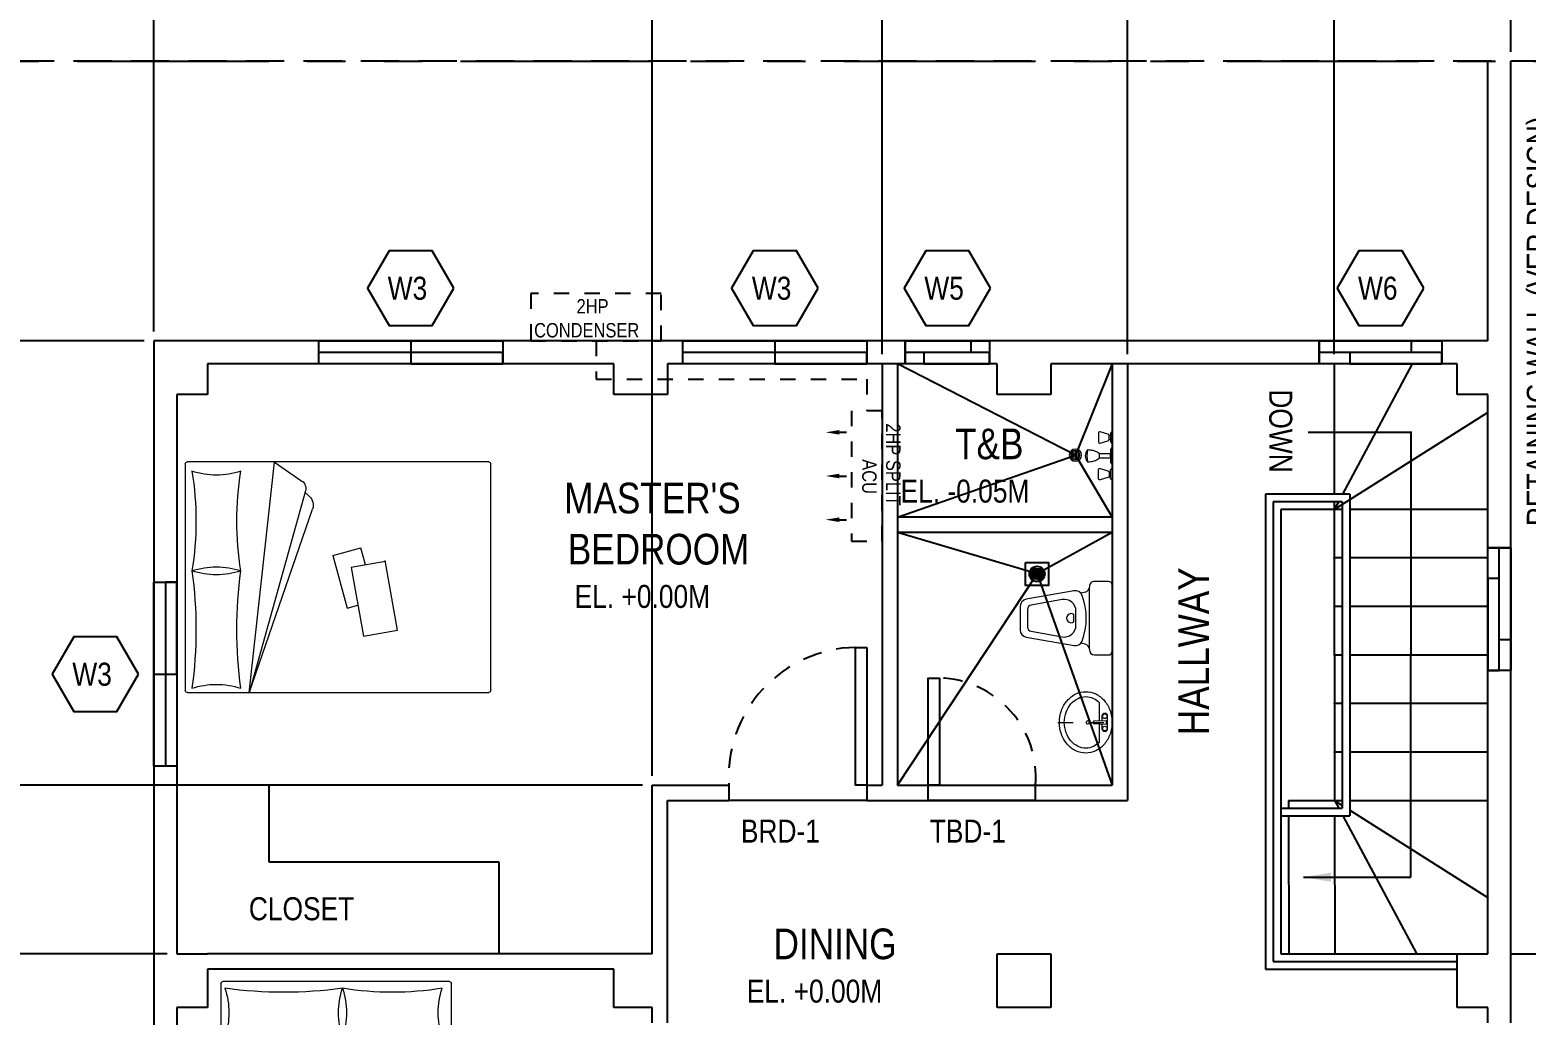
# Model space of a CAD drawing. Header units: inches. Extents: x 7263 to 7501, y 1317 to 1521.
# Drawn here: x 7373.05 to 7382.81, y 1508.29 to 1514.72 of the extents above; entities that cross this region are included whole.
import ezdxf

# ---------------------------------------------------------------- set-up
doc = ezdxf.new("R2010")
doc.units = ezdxf.units.IN
doc.header["$MEASUREMENT"] = 0
for name, pattern in [('CENTER', [2, 1.25, -0.25, 0.25, -0.25]), ('HIDDEN', [0.375, 0.25, -0.125]), ('HIDDEN2', [0.1875, 0.125, -0.0625]), ('PHANTOM', [2.5, 1.25, -0.25, 0.25, -0.25, 0.25, -0.25])]:
    doc.linetypes.add(name, pattern=pattern)
doc.layers.add('.25', color=250, linetype='Continuous', lineweight=25)
doc.layers.add('Muebles', color=2, linetype='Continuous', lineweight=0)
for name, color, linetype in [('Layer1', 1, 'Continuous'), ('Layer2', 2, 'Continuous'), ('Layer3', 3, 'Continuous'), ('Layer8', 8, 'Continuous')]:
    doc.layers.add(name, color=color, linetype=linetype)
doc.styles.get("Standard").update_dxf_attribs({"font": ''})
doc.styles.get('Standard').set_extended_font_data('Tw Cen MT Condensed')
doc.dimstyles.new('ISOMETRIC -30', dxfattribs={"dimtxt": 0.2, "dimasz": 0.18, "dimexe": 0.18, "dimexo": 0.0625, "dimgap": 0.09, "dimtad": 0, "dimzin": 0, "dimdsep": 46, "dimtxsty": 'Standard', "dimblk": 'ARCHTICK', "dimcen": 0.09, "dimclrd": 8, "dimclre": 8, "dimclrt": 2, "dimadec": 0, "dimazin": 0, "dimtfac": 1, "dimtofl": 0, "dimtmove": 0, "dimatfit": 3, "dimfxl": 1, "dimtolj": 1, "dimtzin": 0, "dimarcsym": 0})
doc.dimstyles.get("Standard").update_dxf_attribs({"dimtxt": 0.2, "dimasz": 0.18, "dimexe": 0.18, "dimexo": 0.0625, "dimgap": 0.09, "dimtad": 0, "dimzin": 0, "dimdsep": 46, "dimtxsty": 'Standard', "dimblk": 'ARCHTICK', "dimcen": 0.09, "dimclrd": 8, "dimclre": 8, "dimclrt": 2, "dimadec": 0, "dimazin": 0, "dimtfac": 1, "dimtofl": 0, "dimtmove": 0, "dimatfit": 3, "dimfxl": 1, "dimtolj": 1, "dimtzin": 0, "dimarcsym": 0})

# ---------------------------------------------------------------- blocks, each defined once
blk = doc.blocks.new('_ArchTick')
at = {"color": 0, "linetype": 'ByBlock', "const_width": 0.15}
blk.add_lwpolyline([(-0.5, -0.5), (0.5, 0.5)], dxfattribs=at)
blk = doc.blocks.new('GHGFHGHGF')
at = {"layer": 'Muebles', "linetype": 'Continuous'}
for p, q in [((7128.4078, 1440.049), (7128.4078, 1442.0176)), ((7128.4196, 1442.0294), (7129.8997, 1442.0294)), ((7129.9115, 1442.0176), (7129.9115, 1440.049)), ((7128.7741, 1441.1991), (7128.8134, 1441.4217)), ((7128.8134, 1441.4217), (7129.2676, 1441.3416)), ((7129.2625, 1441.3438), (7129.223, 1441.1199)), ((7129.223, 1441.1199), (7128.7741, 1441.1991)), ((7129.2394, 1441.213), (7129.3506, 1441.1832)), ((7129.3015, 1441.0002), (7129.3506, 1441.1832)), ((7128.957, 1441.0925), (7128.976, 1441.1635)), ((7129.3005, 1441.0004), (7128.957, 1441.0925)), ((7128.4046, 1440.454), (7129.6041, 1440.8681)), ((7129.7225, 1440.8218), (7128.4046, 1440.454)), ((7129.689, 1440.8453), (7129.7121, 1440.8189)), ((7129.91, 1440.6198), (7129.787, 1440.7983)), ((7128.4046, 1440.454), (7129.91, 1440.6198)), ((7129.8997, 1440.0372), (7128.4196, 1440.0372))]:
    blk.add_line(p, q, dxfattribs=at)
for centre, radius, start, end in [((7128.4196, 1442.0176), 0.0118, 90, 180), ((7129.8997, 1442.0176), 0.0118, 360, 90), ((7129.6296, 1440.7933), 0.0789, 41.18587, 108.80943), ((7129.7383, 1440.7647), 0.0592, 34.56254, 105.41375), ((7128.8174, 1443.1974), 2.8233, 262.19868, 277.80132), ((7127.9587, 1440.2406), 0.5015, 341.4474, 18.5526), ((7129.6762, 1440.2406), 0.5015, 161.4474, 198.5526), ((7129.5259, 1442.4111), 2.0371, 260.81301, 279.18698), ((7128.7252, 1440.2406), 0.5015, 341.44741, 18.55259), ((7130.3266, 1440.2406), 0.5015, 161.4474, 198.5526), ((7128.8174, 1437.2838), 2.8233, 82.19868, 97.80132), ((7129.5259, 1438.07), 2.0371, 80.81302, 99.18699), ((7128.4196, 1440.049), 0.0118, 180, 270), ((7129.8997, 1440.049), 0.0118, 270, 0)]:
    blk.add_arc(centre, radius, start, end, dxfattribs=at)
blk = doc.blocks.new('wc33')
at = {"layer": 'Muebles'}
for p, q in [((0.095, 0.75), (-0.095, 0.75)), ((-0.154, 0.701), (-0.224, 0.311)), ((0.224, 0.311), (0.154, 0.701)), ((-0.213, 0.219), (-0.205, 0.256)), ((0.213, 0.219), (0.205, 0.256)), ((-0.3, 0.144), (-0.3, 0.03)), ((-0.254, 0.186), (-0.258, 0.186)), ((-0.254, 0.186), (0.254, 0.186)), ((0.258, 0.186), (0.254, 0.186)), ((0.3, 0.03), (0.3, 0.144)), ((0.27, 0), (-0.27, 0))]:
    blk.add_line(p, q, dxfattribs=at)
for points in [[(-0.107, 0.66), (-0.152, 0.408, 0.467538), (-0.058, 0.295), (0.058, 0.295, 0.467538), (0.152, 0.408), (0.107, 0.66, 0.362827), (0.071, 0.69), (-0.071, 0.69, 0.362827)], [(0.03, 0.312, 2), (-0.03, 0.312)]]:
    blk.add_lwpolyline(points, format="xyb", close=True, dxfattribs=at)
for centre, radius, start, end in [((-0.095, 0.69), 0.06, 90, 169.7685), ((0.095, 0.69), 0.06, 10.2315, 90), ((-0.165, 0.301), 0.06, 169.7685, 249.3632), ((0, 0.74), 0.529, 249.3632, 290.6368), ((0.165, 0.301), 0.06, 290.6368, 10.2315), ((-0.258, 0.144), 0.042, 90, 180), ((-0.254, 0.228), 0.042, 270, 347.3856), ((0.254, 0.228), 0.042, 192.6144, 270), ((0.258, 0.144), 0.042, 0, 90), ((-0.27, 0.03), 0.03, 180, 270), ((0.27, 0.03), 0.03, 270, 0)]:
    blk.add_arc(centre, radius, start, end, dxfattribs=at)
blk = doc.blocks.new('Lavabo_p_06')
at = {"layer": 'Muebles', "linetype": 'CENTER'}
blk.add_line((0, 51.6), (0, 6), dxfattribs=at)
at = {"layer": 'Muebles'}
for points in [[(0, 7.3, -0.085761), (-9.7, 9, -0.092276), (-17.7, 13.6, -0.103282), (-23.2, 20.7, -0.112687), (-25, 28.8, -0.112687), (-23.2, 36.9, -0.103282), (-17.7, 44, -0.092276), (-9.7, 48.6, -0.085761), (0, 50.3, -0.085761), (9.7, 48.6, -0.092276), (17.7, 44, -0.103282), (23.2, 36.9, -0.112687), (25, 28.8, -0.112687), (23.2, 20.7, -0.103282), (17.7, 13.6, -0.092276), (9.7, 9, -0.085761)], [(-1.4, 11.8), (1.4, 11.8), (1, 22.3, 0.403607), (0.5, 22.8), (-0.5, 22.8, 0.403607), (-1, 22.3)]]:
    blk.add_lwpolyline(points, format="xyb", close=True, dxfattribs=at)
for points in [[(-1.2, 17.8), (-16.3, 17.8, -0.079381), (-19.6, 22.5, -0.112687), (-21, 28.8, -0.112687), (-19.6, 35.1, -0.103282), (-15.1, 41, -0.092276), (-8.4, 44.8, -0.085761), (0, 46.3, -0.085761), (8.4, 44.8, -0.092276), (15.1, 41, -0.103282), (19.6, 35.1, -0.112687), (21, 28.8, -0.112687), (19.6, 22.5, -0.079381), (16.3, 17.8), (1.2, 17.8)], [(-1.3, 15.6), (-5, 15.6, 1), (-5, 11), (5, 11, 1), (5, 15.6), (1.3, 15.6, 1)]]:
    blk.add_lwpolyline(points, format="xyb", dxfattribs=at)
for centre, radius in [((0, 27), 1.5), ((-5, 13.3), 1.85), ((5, 13.3), 1.85)]:
    blk.add_circle(centre, radius, dxfattribs=at)
blk = doc.blocks.new('TYTRYTYRTYRT')
at = {"layer": 'Muebles'}
for points in [[(6886.8614, 1444.2012), (6886.8614, 1444.2256, 0.344151), (6886.8538, 1444.2353), (6886.8038, 1444.2503, 0.487928), (6886.7914, 1444.2406), (6886.7914, 1444.1862, 0.487928), (6886.8038, 1444.1765), (6886.8538, 1444.1915, 0.344151)], [(6886.798, 1444.0809, -0.127179), (6886.798, 1444.1059), (6886.8714, 1444.1059), (6886.8714, 1444.0809)], [(6886.8614, 1443.9856), (6886.8614, 1443.9612, -0.344151), (6886.8538, 1443.9515), (6886.8038, 1443.9365, -0.487928), (6886.7914, 1443.9462), (6886.7914, 1444.0006, -0.487928), (6886.8038, 1444.0103), (6886.8538, 1443.9953, -0.344151)]]:
    blk.add_lwpolyline(points, format="xyb", close=True, dxfattribs=at)
for points in [[(6886.8614, 1444.2256), (6886.8714, 1444.2256)], [(6886.8614, 1444.2012), (6886.8714, 1444.2012)], [(6886.6214, 1444.0666), (6886.6214, 1444.1113)], [(6886.6314, 1444.0607), (6886.6314, 1444.1173)], [(6886.6414, 1444.059), (6886.6414, 1444.119)], [(6886.6514, 1444.0607), (6886.6514, 1444.1173)], [(6886.6614, 1444.0666), (6886.6614, 1444.1113)], [(6886.8614, 1443.9856), (6886.8714, 1443.9856)], [(6886.8614, 1443.9612), (6886.8714, 1443.9612)]]:
    blk.add_lwpolyline(points, dxfattribs=at)
for points in [[(6886.8814, 1444.2484), (6886.8794, 1444.2484, 0.414214), (6886.8714, 1444.2404), (6886.8714, 1444.1864, 0.414214), (6886.8794, 1444.1784), (6886.8814, 1444.1784)], [(6886.7214, 1444.0551, -0.391361), (6886.7214, 1444.1318, -0.02007), (6886.7422, 1444.1307, -0.051766), (6886.7721, 1444.1228, -0.09505), (6886.7961, 1444.108, -0.042913), (6886.798, 1444.1059, -0.204133)], [(6886.7214, 1444.0551, -0.130454), (6886.7214, 1444.1318, -0.769201)], [(6886.8814, 1444.0434), (6886.8794, 1444.0434, -0.414214), (6886.8714, 1444.0514), (6886.8714, 1444.1354, -0.414214), (6886.8794, 1444.1434), (6886.8814, 1444.1434)], [(6886.798, 1444.0809, -0.042913), (6886.7961, 1444.0789, -0.09505), (6886.7721, 1444.0641, -0.051766), (6886.7422, 1444.0562, -0.02007), (6886.7214, 1444.0551)], [(6886.8814, 1443.9384), (6886.8794, 1443.9384, -0.414214), (6886.8714, 1443.9464), (6886.8714, 1444.0004, -0.414214), (6886.8794, 1444.0084), (6886.8814, 1444.0084)]]:
    blk.add_lwpolyline(points, format="xyb", dxfattribs=at)
for radius in [0.04, 0.03]:
    blk.add_circle((6886.6414, 1444.089), radius, dxfattribs=at)
blk = doc.blocks.new('*D275')
at = {"layer": '.25', "color": 8, "lineweight": -2, "transparency": 16777216}
for p, q in [((7370.8632, 1514.5787), (7370.8632, 1516.2913)), ((7373.8632, 1512.7537), (7373.8632, 1516.2913)), ((7370.8632, 1516.1113), (7371.8637, 1516.1113)), ((7373.8632, 1516.1113), (7372.8627, 1516.1113))]:
    blk.add_line(p, q, dxfattribs=at)
at = {"layer": 'Defpoints', "color": 0, "transparency": 16777216}
for p in [(7373.8632, 1516.1113), (7370.8632, 1514.5162), (7373.8632, 1512.6912)]:
    blk.add_point(p, dxfattribs=at)
at = {"layer": '.25', "color": 8, "lineweight": -2, "transparency": 16777216, "xscale": 0.18, "yscale": 0.18, "zscale": 0.18, "rotation": 180}
blk.add_blockref('_ArchTick', (7370.8632, 1516.1113), dxfattribs=at)
at = {"layer": '.25', "color": 8, "lineweight": -2, "transparency": 16777216, "xscale": 0.18, "yscale": 0.18, "zscale": 0.18}
blk.add_blockref('_ArchTick', (7373.8632, 1516.1113), dxfattribs=at)
at = {"layer": '.25', "color": 2, "transparency": 16777216, "insert": (7372.3632, 1516.1113), "char_height": 0.2, "attachment_point": 5}
blk.add_mtext('\\A1;3.00M', dxfattribs=at)
blk = doc.blocks.new('*D272')
at = {"layer": '.25', "color": 8, "lineweight": -2, "transparency": 16777216}
for p, q in [((7373.8632, 1512.7537), (7373.8632, 1515.593)), ((7377.1132, 1509.8537), (7377.1132, 1515.593)), ((7373.8632, 1515.413), (7374.9887, 1515.413)), ((7377.1132, 1515.413), (7375.9877, 1515.413))]:
    blk.add_line(p, q, dxfattribs=at)
at = {"layer": 'Defpoints', "color": 0, "transparency": 16777216}
for p in [(7377.1132, 1515.413), (7373.8632, 1512.6912), (7377.1132, 1509.7912)]:
    blk.add_point(p, dxfattribs=at)
at = {"layer": '.25', "color": 8, "lineweight": -2, "transparency": 16777216, "xscale": 0.18, "yscale": 0.18, "zscale": 0.18, "rotation": 180}
blk.add_blockref('_ArchTick', (7373.8632, 1515.413), dxfattribs=at)
at = {"layer": '.25', "color": 8, "lineweight": -2, "transparency": 16777216, "xscale": 0.18, "yscale": 0.18, "zscale": 0.18}
blk.add_blockref('_ArchTick', (7377.1132, 1515.413), dxfattribs=at)
at = {"layer": '.25', "color": 2, "transparency": 16777216, "insert": (7375.4882, 1515.413), "char_height": 0.2, "attachment_point": 5}
blk.add_mtext('\\A1;3.25M', dxfattribs=at)
blk = doc.blocks.new('*D273')
at = {"layer": '.25', "color": 8, "lineweight": -2, "transparency": 16777216}
for p, q in [((7373.8632, 1514.5787), (7373.8632, 1516.2913)), ((7382.7132, 1514.5787), (7382.7132, 1516.2913)), ((7373.8632, 1516.1113), (7377.7887, 1516.1113)), ((7382.7132, 1516.1113), (7378.7877, 1516.1113))]:
    blk.add_line(p, q, dxfattribs=at)
at = {"layer": 'Defpoints', "color": 0, "transparency": 16777216}
for p in [(7373.8632, 1516.1113), (7373.8632, 1514.5162), (7382.7132, 1514.5162)]:
    blk.add_point(p, dxfattribs=at)
at = {"layer": '.25', "color": 8, "lineweight": -2, "transparency": 16777216, "xscale": 0.18, "yscale": 0.18, "zscale": 0.18, "rotation": 180}
blk.add_blockref('_ArchTick', (7373.8632, 1516.1113), dxfattribs=at)
at = {"layer": '.25', "color": 8, "lineweight": -2, "transparency": 16777216, "xscale": 0.18, "yscale": 0.18, "zscale": 0.18}
blk.add_blockref('_ArchTick', (7382.7132, 1516.1113), dxfattribs=at)
at = {"layer": '.25', "color": 2, "transparency": 16777216, "insert": (7378.2882, 1516.1113), "char_height": 0.2, "attachment_point": 5}
blk.add_mtext('\\A1;8.85M', dxfattribs=at)
blk = doc.blocks.new('*D274')
at = {"layer": '.25', "color": 8, "lineweight": -2, "transparency": 16777216}
for p, q in [((7382.7132, 1514.5787), (7382.7132, 1516.2913)), ((7390.8632, 1514.5787), (7390.8632, 1516.2913)), ((7382.7132, 1516.1113), (7386.3077, 1516.1113)), ((7390.8632, 1516.1113), (7387.2687, 1516.1113))]:
    blk.add_line(p, q, dxfattribs=at)
at = {"layer": 'Defpoints', "color": 0, "transparency": 16777216}
for p in [(7390.8632, 1516.1113), (7382.7132, 1514.5162), (7390.8632, 1514.5162)]:
    blk.add_point(p, dxfattribs=at)
at = {"layer": '.25', "color": 8, "lineweight": -2, "transparency": 16777216, "xscale": 0.18, "yscale": 0.18, "zscale": 0.18, "rotation": 180}
blk.add_blockref('_ArchTick', (7382.7132, 1516.1113), dxfattribs=at)
at = {"layer": '.25', "color": 8, "lineweight": -2, "transparency": 16777216, "xscale": 0.18, "yscale": 0.18, "zscale": 0.18}
blk.add_blockref('_ArchTick', (7390.8632, 1516.1113), dxfattribs=at)
at = {"layer": '.25', "color": 2, "transparency": 16777216, "insert": (7386.7882, 1516.1113), "char_height": 0.2, "attachment_point": 5}
blk.add_mtext('\\A1;8.15M', dxfattribs=at)
blk = doc.blocks.new('*D271')
at = {"layer": '.25', "color": 8, "lineweight": -2, "transparency": 16777216}
for p, q in [((7370.8632, 1514.5787), (7370.8632, 1516.9813)), ((7390.8632, 1514.5787), (7390.8632, 1516.9813)), ((7370.8632, 1516.8013), (7380.2684, 1516.8013)), ((7390.8632, 1516.8013), (7381.4579, 1516.8013))]:
    blk.add_line(p, q, dxfattribs=at)
at = {"layer": 'Defpoints', "color": 0, "transparency": 16777216}
for p in [(7390.8632, 1516.8013), (7370.8632, 1514.5162), (7390.8632, 1514.5162)]:
    blk.add_point(p, dxfattribs=at)
at = {"layer": '.25', "color": 8, "lineweight": -2, "transparency": 16777216, "xscale": 0.18, "yscale": 0.18, "zscale": 0.18, "rotation": 180}
blk.add_blockref('_ArchTick', (7370.8632, 1516.8013), dxfattribs=at)
at = {"layer": '.25', "color": 8, "lineweight": -2, "transparency": 16777216, "xscale": 0.18, "yscale": 0.18, "zscale": 0.18}
blk.add_blockref('_ArchTick', (7390.8632, 1516.8013), dxfattribs=at)
at = {"layer": '.25', "color": 2, "transparency": 16777216, "insert": (7380.8632, 1516.8013), "char_height": 0.2, "attachment_point": 5}
blk.add_mtext('\\A1;20.00M', dxfattribs=at)
blk = doc.blocks.new('*D276')
at = {"layer": '.25', "color": 8, "lineweight": -2, "transparency": 16777216}
for p, q in [((7377.1132, 1509.8537), (7377.1132, 1515.593)), ((7378.6133, 1512.6037), (7378.6133, 1515.593)), ((7377.1132, 1515.413), (7377.3827, 1515.413)), ((7378.6133, 1515.413), (7378.3437, 1515.413))]:
    blk.add_line(p, q, dxfattribs=at)
at = {"layer": 'Defpoints', "color": 0, "transparency": 16777216}
for p in [(7378.6133, 1515.413), (7378.6133, 1512.5412), (7377.1132, 1509.7912)]:
    blk.add_point(p, dxfattribs=at)
at = {"layer": '.25', "color": 8, "lineweight": -2, "transparency": 16777216, "xscale": 0.18, "yscale": 0.18, "zscale": 0.18, "rotation": 180}
blk.add_blockref('_ArchTick', (7377.1132, 1515.413), dxfattribs=at)
at = {"layer": '.25', "color": 8, "lineweight": -2, "transparency": 16777216, "xscale": 0.18, "yscale": 0.18, "zscale": 0.18}
blk.add_blockref('_ArchTick', (7378.6133, 1515.413), dxfattribs=at)
at = {"layer": '.25', "color": 2, "transparency": 16777216, "insert": (7377.8632, 1515.413), "char_height": 0.2, "attachment_point": 5}
blk.add_mtext('\\A1;1.50M', dxfattribs=at)
blk = doc.blocks.new('*D277')
at = {"layer": '.25', "color": 8, "lineweight": -2, "transparency": 16777216}
for p, q in [((7378.6133, 1512.6037), (7378.6133, 1515.593)), ((7380.2133, 1512.6037), (7380.2133, 1515.593)), ((7378.6133, 1515.413), (7378.9328, 1515.413)), ((7380.2133, 1515.413), (7379.8937, 1515.413))]:
    blk.add_line(p, q, dxfattribs=at)
at = {"layer": 'Defpoints', "color": 0, "transparency": 16777216}
for p in [(7380.2133, 1515.413), (7378.6133, 1512.5412), (7380.2133, 1512.5412)]:
    blk.add_point(p, dxfattribs=at)
at = {"layer": '.25', "color": 8, "lineweight": -2, "transparency": 16777216, "xscale": 0.18, "yscale": 0.18, "zscale": 0.18, "rotation": 180}
blk.add_blockref('_ArchTick', (7378.6133, 1515.413), dxfattribs=at)
at = {"layer": '.25', "color": 8, "lineweight": -2, "transparency": 16777216, "xscale": 0.18, "yscale": 0.18, "zscale": 0.18}
blk.add_blockref('_ArchTick', (7380.2133, 1515.413), dxfattribs=at)
at = {"layer": '.25', "color": 2, "transparency": 16777216, "insert": (7379.4133, 1515.413), "char_height": 0.2, "attachment_point": 5}
blk.add_mtext('\\A1;1.60M', dxfattribs=at)
blk = doc.blocks.new('*D278')
at = {"layer": '.25', "color": 8, "lineweight": -2, "transparency": 16777216}
for p, q in [((7380.2133, 1512.6037), (7380.2133, 1515.593)), ((7381.5609, 1512.6037), (7381.5609, 1515.593)), ((7380.2133, 1515.413), (7380.4066, 1515.413)), ((7381.5609, 1515.413), (7381.3676, 1515.413))]:
    blk.add_line(p, q, dxfattribs=at)
at = {"layer": 'Defpoints', "color": 0, "transparency": 16777216}
for p in [(7381.5609, 1515.413), (7380.2133, 1512.5412), (7381.5609, 1512.5412)]:
    blk.add_point(p, dxfattribs=at)
at = {"layer": '.25', "color": 8, "lineweight": -2, "transparency": 16777216, "xscale": 0.18, "yscale": 0.18, "zscale": 0.18, "rotation": 180}
blk.add_blockref('_ArchTick', (7380.2133, 1515.413), dxfattribs=at)
at = {"layer": '.25', "color": 8, "lineweight": -2, "transparency": 16777216, "xscale": 0.18, "yscale": 0.18, "zscale": 0.18}
blk.add_blockref('_ArchTick', (7381.5609, 1515.413), dxfattribs=at)
at = {"layer": '.25', "color": 2, "transparency": 16777216, "insert": (7380.8871, 1515.413), "char_height": 0.2, "attachment_point": 5}
blk.add_mtext('\\A1;1.35M', dxfattribs=at)
blk = doc.blocks.new('*D279')
at = {"layer": '.25', "color": 8, "lineweight": -2, "transparency": 16777216}
for p, q in [((7381.5609, 1512.6037), (7381.5609, 1515.593)), ((7382.7132, 1514.5787), (7382.7132, 1515.593)), ((7381.5609, 1515.413), (7381.6756, 1515.413)), ((7382.7132, 1515.413), (7382.5985, 1515.413))]:
    blk.add_line(p, q, dxfattribs=at)
at = {"layer": 'Defpoints', "color": 0, "transparency": 16777216}
for p in [(7382.7132, 1515.413), (7382.7132, 1514.5162), (7381.5609, 1512.5412)]:
    blk.add_point(p, dxfattribs=at)
at = {"layer": '.25', "color": 8, "lineweight": -2, "transparency": 16777216, "xscale": 0.18, "yscale": 0.18, "zscale": 0.18, "rotation": 180}
blk.add_blockref('_ArchTick', (7381.5609, 1515.413), dxfattribs=at)
at = {"layer": '.25', "color": 8, "lineweight": -2, "transparency": 16777216, "xscale": 0.18, "yscale": 0.18, "zscale": 0.18}
blk.add_blockref('_ArchTick', (7382.7132, 1515.413), dxfattribs=at)
at = {"layer": '.25', "color": 2, "transparency": 16777216, "insert": (7382.1371, 1515.413), "char_height": 0.2, "attachment_point": 5}
blk.add_mtext('\\A1;1.15M', dxfattribs=at)
blk = doc.blocks.new('*D280')
at = {"layer": '.25', "color": 8, "lineweight": -2, "transparency": 16777216}
for p, q in [((7370.8007, 1514.5162), (7368.8737, 1514.5162)), ((7369.0537, 1514.5162), (7369.0537, 1514.0842)), ((7369.0537, 1512.6912), (7369.0537, 1513.1232)), ((7373.8007, 1512.6912), (7368.8737, 1512.6912))]:
    blk.add_line(p, q, dxfattribs=at)
at = {"layer": 'Defpoints', "color": 0, "transparency": 16777216}
for p in [(7370.8632, 1514.5162), (7369.0537, 1512.6912), (7373.8632, 1512.6912)]:
    blk.add_point(p, dxfattribs=at)
at = {"layer": '.25', "color": 8, "lineweight": -2, "transparency": 16777216, "xscale": 0.18, "yscale": 0.18, "zscale": 0.18}
for p, rotation in [((7369.0537, 1514.5162), 90), ((7369.0537, 1512.6912), 270)]:
    blk.add_blockref('_ArchTick', p, dxfattribs=dict(at, rotation=rotation))
at = {"layer": '.25', "color": 2, "transparency": 16777216, "insert": (7369.0537, 1513.6037), "char_height": 0.2, "attachment_point": 5, "rotation": 90}
blk.add_mtext('\\A1;1.83M', dxfattribs=at)
blk = doc.blocks.new('*D283')
at = {"layer": '.25', "color": 8, "lineweight": -2, "transparency": 16777216}
for p, q in [((7373.8007, 1512.6912), (7368.8737, 1512.6912)), ((7369.0537, 1512.6912), (7369.0537, 1511.7407)), ((7369.0537, 1509.7912), (7369.0537, 1510.7417)), ((7377.0507, 1509.7912), (7368.8737, 1509.7912))]:
    blk.add_line(p, q, dxfattribs=at)
at = {"layer": 'Defpoints', "color": 0, "transparency": 16777216}
for p in [(7373.8632, 1512.6912), (7369.0537, 1509.7912), (7377.1132, 1509.7912)]:
    blk.add_point(p, dxfattribs=at)
at = {"layer": '.25', "color": 8, "lineweight": -2, "transparency": 16777216, "xscale": 0.18, "yscale": 0.18, "zscale": 0.18}
for p, rotation in [((7369.0537, 1512.6912), 90), ((7369.0537, 1509.7912), 270)]:
    blk.add_blockref('_ArchTick', p, dxfattribs=dict(at, rotation=rotation))
at = {"layer": '.25', "color": 2, "transparency": 16777216, "insert": (7369.0537, 1511.2412), "char_height": 0.2, "attachment_point": 5, "rotation": 90}
blk.add_mtext('\\A1;2.90M', dxfattribs=at)
blk = doc.blocks.new('*D284')
at = {"layer": '.25', "color": 8, "lineweight": -2, "transparency": 16777216}
for p, q in [((7369.0537, 1509.7912), (7369.0537, 1509.9712)), ((7377.0507, 1509.7912), (7368.8737, 1509.7912)), ((7373.9507, 1508.6912), (7368.8737, 1508.6912)), ((7369.0537, 1508.6912), (7369.0537, 1508.5112))]:
    blk.add_line(p, q, dxfattribs=at)
at = {"layer": 'Defpoints', "color": 0, "transparency": 16777216}
for p in [(7377.1132, 1509.7912), (7369.0537, 1508.6912), (7374.0132, 1508.6912)]:
    blk.add_point(p, dxfattribs=at)
at = {"layer": '.25', "color": 8, "lineweight": -2, "transparency": 16777216, "xscale": 0.18, "yscale": 0.18, "zscale": 0.18}
for p, rotation in [((7369.0537, 1509.7912), 270), ((7369.0537, 1508.6912), 90)]:
    blk.add_blockref('_ArchTick', p, dxfattribs=dict(at, rotation=rotation))
at = {"layer": '.25', "color": 2, "transparency": 16777216, "insert": (7369.0537, 1509.2412), "char_height": 0.2, "attachment_point": 5, "rotation": 90}
blk.add_mtext('\\A1;1.10M', dxfattribs=at)
blk = doc.blocks.new('*D285')
at = {"layer": '.25', "color": 8, "lineweight": -2, "transparency": 16777216}
for p, q in [((7373.9507, 1508.6912), (7368.8737, 1508.6912)), ((7369.0537, 1508.6912), (7369.0537, 1507.0157)), ((7369.0537, 1504.3412), (7369.0537, 1506.0167)), ((7373.9507, 1504.3412), (7368.8737, 1504.3412))]:
    blk.add_line(p, q, dxfattribs=at)
at = {"layer": 'Defpoints', "color": 0, "transparency": 16777216}
for p in [(7374.0132, 1508.6912), (7369.0537, 1504.3412), (7374.0132, 1504.3412)]:
    blk.add_point(p, dxfattribs=at)
at = {"layer": '.25', "color": 8, "lineweight": -2, "transparency": 16777216, "xscale": 0.18, "yscale": 0.18, "zscale": 0.18}
for p, rotation in [((7369.0537, 1508.6912), 90), ((7369.0537, 1504.3412), 270)]:
    blk.add_blockref('_ArchTick', p, dxfattribs=dict(at, rotation=rotation))
at = {"layer": '.25', "color": 2, "transparency": 16777216, "insert": (7369.0537, 1506.5162), "char_height": 0.2, "attachment_point": 5, "rotation": 90}
blk.add_mtext('\\A1;4.35M', dxfattribs=at)

msp = doc.modelspace()

# ---------------------------------------------------------------- linework, layer by layer
at = {"layer": '.25', "color": 9, "true_color": 0xc7c8ca}
for p in [(7381.5622, 1511.2747), (7381.5626, 1510.958), (7381.5629, 1510.6413), (7381.5633, 1510.3245), (7381.5636, 1510.0078)]:
    msp.add_point(p, dxfattribs=at)
at = {"layer": 'Layer1'}
for p, q in [((7381.6631, 1511.6914), (7381.1129, 1511.6914)), ((7381.1129, 1511.6914), (7381.1129, 1508.5909)), ((7381.6132, 1511.6414), (7381.1631, 1511.6414)), ((7381.1631, 1511.6414), (7381.1631, 1508.641)), ((7381.6132, 1511.6414), (7381.614, 1509.6412)), ((7381.6631, 1511.6914), (7381.6641, 1509.5912)), ((7378.5133, 1509.6912), (7377.6133, 1509.6912)), ((7379.6133, 1509.6912), (7378.9133, 1509.6912)), ((7381.214, 1509.6412), (7381.214, 1509.5912)), ((7381.214, 1509.6412), (7381.614, 1509.6412)), ((7381.214, 1509.5912), (7381.6641, 1509.5912)), ((7381.1631, 1508.641), (7382.3632, 1508.641)), ((7381.1129, 1508.5909), (7382.3632, 1508.5909))]:
    msp.add_line(p, q, dxfattribs=at)
for points in [[(7374.9382, 1512.6912), (7376.1382, 1512.6912), (7376.1382, 1512.5412), (7374.9382, 1512.5412)], [(7377.3132, 1512.6912), (7378.5132, 1512.6912), (7378.5132, 1512.5412), (7377.3132, 1512.5412)], [(7378.7633, 1512.6912), (7379.3132, 1512.6912), (7379.3132, 1512.5412), (7378.7633, 1512.5412)], [(7381.4632, 1512.6912), (7382.2632, 1512.6912), (7382.2632, 1512.5412), (7381.4632, 1512.5412)], [(7382.7132, 1511.3412), (7382.7132, 1510.5412), (7382.5632, 1510.5412), (7382.5632, 1511.3412)], [(7373.8632, 1509.9162), (7373.8632, 1511.1162), (7374.0132, 1511.1162), (7374.0132, 1509.9162)]]:
    msp.add_lwpolyline(points, close=True, dxfattribs=at)
at = {"layer": 'Layer1', "linetype": 'HIDDEN2'}
for centre, radius, start, end in [((7378.457, 1509.8459), 0.8455, 91.27068, 183.70843), ((7378.9695, 1509.8454), 0.646, 355.18375, 88.33685)]:
    msp.add_arc(centre, radius, start, end, dxfattribs=at)
at = {"layer": 'Layer2'}
for p, q in [((7381.5609, 1512.5412), (7381.5619, 1511.6914)), ((7381.6175, 1511.6914), (7382.0723, 1512.5412)), ((7381.562, 1511.5914), (7382.5652, 1512.2268)), ((7381.562, 1511.6414), (7381.562, 1511.5914)), ((7381.562, 1511.5914), (7381.5907, 1511.6414)), ((7381.564, 1511.5914), (7381.2133, 1511.591)), ((7381.2133, 1511.591), (7381.2133, 1508.6912)), ((7381.5618, 1511.5914), (7381.564, 1509.6911)), ((7381.6132, 1511.5914), (7381.562, 1511.5914)), ((7382.5632, 1511.5914), (7381.6632, 1511.5914)), ((7381.6136, 1511.2747), (7381.5624, 1511.2747)), ((7382.5635, 1511.2747), (7381.6636, 1511.2747)), ((7381.614, 1510.958), (7381.5628, 1510.958)), ((7382.5639, 1510.958), (7381.6639, 1510.958)), ((7381.6132, 1510.6413), (7381.562, 1510.6413)), ((7382.5632, 1510.6413), (7381.6632, 1510.6413)), ((7381.6147, 1510.3245), (7381.5635, 1510.3245)), ((7382.5646, 1510.3245), (7381.6647, 1510.3245)), ((7381.615, 1510.0078), (7381.5638, 1510.0078)), ((7382.565, 1510.0078), (7381.665, 1510.0078)), ((7374.6132, 1509.7912), (7374.0132, 1509.7912)), ((7374.6132, 1509.7912), (7374.6132, 1509.2912)), ((7381.2639, 1509.6912), (7381.264, 1509.6412)), ((7381.2639, 1509.6912), (7381.614, 1509.6912)), ((7381.564, 1509.6912), (7381.5907, 1509.6412)), ((7381.564, 1509.6912), (7381.614, 1509.6595)), ((7381.664, 1509.6912), (7382.5662, 1509.6912)), ((7381.264, 1509.5912), (7381.2651, 1508.6912)), ((7381.5641, 1509.5912), (7381.5651, 1508.6912)), ((7381.6175, 1509.5912), (7382.0986, 1508.6922)), ((7381.664, 1509.6277), (7382.565, 1509.0559)), ((7374.6132, 1509.2912), (7376.1127, 1509.2912)), ((7376.1127, 1509.2912), (7376.1127, 1508.6912)), ((7381.2133, 1508.6912), (7382.3632, 1508.6912))]:
    msp.add_line(p, q, dxfattribs=at)
for points in [[(7375.5382, 1512.6162), (7374.9382, 1512.6162), (7374.9382, 1512.6912), (7375.5382, 1512.6912)], [(7375.5382, 1512.5412), (7376.1382, 1512.5412), (7376.1382, 1512.6162), (7375.5382, 1512.6162)], [(7377.9132, 1512.6162), (7377.3132, 1512.6162), (7377.3132, 1512.6912), (7377.9132, 1512.6912)], [(7377.9132, 1512.5412), (7378.5132, 1512.5412), (7378.5132, 1512.6162), (7377.9132, 1512.6162)], [(7379.1917, 1512.6162), (7378.7633, 1512.6162), (7378.7633, 1512.6912), (7379.1917, 1512.6912)], [(7379.3132, 1512.6162), (7378.8847, 1512.6162), (7378.8847, 1512.5412), (7379.3132, 1512.5412)], [(7382.0632, 1512.6162), (7381.4632, 1512.6162), (7381.4632, 1512.6912), (7382.0632, 1512.6912)], [(7381.6632, 1512.5412), (7382.2632, 1512.5412), (7382.2632, 1512.6162), (7381.6632, 1512.6162)], [(7382.6382, 1510.7412), (7382.6382, 1511.3412), (7382.7132, 1511.3412), (7382.7132, 1510.7412)], [(7382.5632, 1511.1412), (7382.5632, 1510.5412), (7382.6382, 1510.5412), (7382.6382, 1511.1412)], [(7374.0132, 1510.5162), (7374.0132, 1511.1162), (7373.9382, 1511.1162), (7373.9382, 1510.5162)], [(7378.5133, 1510.6912), (7378.5133, 1509.7912), (7378.4383, 1509.7912), (7378.4383, 1510.6912)], [(7373.9382, 1510.5162), (7373.9382, 1509.9162), (7373.8632, 1509.9162), (7373.8632, 1510.5162)], [(7378.9133, 1509.7912), (7378.9133, 1510.4912), (7378.9883, 1510.4912), (7378.9883, 1509.7912)]]:
    msp.add_lwpolyline(points, close=True, dxfattribs=at)
at = {"layer": 'Layer3'}
for p, q in [((7382.5632, 1512.6912), (7382.5632, 1514.5162)), ((7382.7132, 1508.2412), (7382.7132, 1514.5162)), ((7382.5632, 1512.6912), (7373.8632, 1512.6912)), ((7373.8632, 1512.6912), (7373.8632, 1504.3412)), ((7378.7633, 1512.6912), (7378.7633, 1512.5412)), ((7381.4632, 1512.6912), (7381.4632, 1512.5412)), ((7374.2132, 1512.5412), (7374.2132, 1512.3412)), ((7376.8632, 1512.5412), (7374.2132, 1512.5412)), ((7376.8632, 1512.3412), (7376.8632, 1512.5412)), ((7377.2132, 1512.5412), (7377.2132, 1512.3412)), ((7379.3632, 1512.5412), (7377.2132, 1512.5412)), ((7378.6133, 1512.5412), (7378.6133, 1509.7912)), ((7378.7133, 1512.5412), (7378.7133, 1509.7912)), ((7379.8733, 1511.9457), (7378.7133, 1512.5412)), ((7379.3632, 1512.3412), (7379.3632, 1512.5412)), ((7379.7132, 1512.5412), (7379.7132, 1512.3412)), ((7382.3632, 1512.5412), (7379.7132, 1512.5412)), ((7380.1133, 1512.5412), (7379.8733, 1511.9457)), ((7380.1133, 1512.5412), (7380.1133, 1509.7912)), ((7380.2133, 1512.5412), (7380.2133, 1509.6912)), ((7382.3632, 1512.3412), (7382.3632, 1512.5412)), ((7374.2132, 1512.3412), (7374.0132, 1512.3412)), ((7374.0132, 1512.3412), (7374.0132, 1508.6912)), ((7377.2132, 1512.3412), (7376.8632, 1512.3412)), ((7379.7132, 1512.3412), (7379.3632, 1512.3412)), ((7382.5632, 1512.3412), (7382.3632, 1512.3412)), ((7382.5632, 1508.6912), (7382.5632, 1512.3412)), ((7378.7133, 1511.5412), (7379.8733, 1511.9457)), ((7379.8733, 1511.9457), (7380.1133, 1511.5412)), ((7380.1133, 1511.5412), (7378.7133, 1511.5412)), ((7380.1133, 1511.4412), (7378.7133, 1511.4412)), ((7379.6235, 1511.1703), (7378.7133, 1511.4412)), ((7380.1133, 1511.4412), (7379.6235, 1511.1703)), ((7382.7132, 1511.3412), (7382.5632, 1511.3412)), ((7378.7133, 1509.7912), (7379.6235, 1511.1703)), ((7379.6235, 1511.1703), (7380.1133, 1509.7912)), ((7377.1132, 1509.7912), (7377.6133, 1509.7912)), ((7377.1132, 1508.6912), (7377.1132, 1509.7912)), ((7377.6133, 1509.7912), (7377.6133, 1509.6912)), ((7378.5133, 1509.7912), (7378.5133, 1509.6912)), ((7378.5133, 1509.7912), (7378.6133, 1509.7912)), ((7378.7133, 1509.7912), (7380.1133, 1509.7912)), ((7378.9133, 1509.6912), (7378.9133, 1509.7912)), ((7379.6133, 1509.6912), (7379.6133, 1509.7912)), ((7377.2132, 1509.6912), (7377.6133, 1509.6912)), ((7377.2132, 1508.2412), (7377.2132, 1509.6912)), ((7378.5133, 1509.6912), (7380.2133, 1509.6912)), ((7374.0132, 1508.6912), (7374.2132, 1508.6912)), ((7377.1132, 1508.6912), (7374.2132, 1508.6912)), ((7379.3632, 1508.6912), (7379.7132, 1508.6912)), ((7379.3632, 1508.3412), (7379.3632, 1508.6912)), ((7379.7132, 1508.6912), (7379.7132, 1508.3412)), ((7382.3632, 1508.6912), (7382.5632, 1508.6912)), ((7382.3632, 1508.3412), (7382.3632, 1508.6912)), ((7382.7132, 1508.6912), (7384.7132, 1508.6912)), ((7374.2132, 1508.5912), (7374.2132, 1508.3412)), ((7376.8632, 1508.5912), (7374.2132, 1508.5912)), ((7376.8632, 1508.3412), (7376.8632, 1508.5912)), ((7374.2132, 1508.3412), (7374.0132, 1508.3412)), ((7374.0132, 1508.3412), (7374.0132, 1504.6912)), ((7377.1132, 1508.3412), (7376.8632, 1508.3412)), ((7377.1132, 1508.2412), (7377.1132, 1508.3412)), ((7379.7132, 1508.3412), (7379.3632, 1508.3412)), ((7382.5632, 1508.3412), (7382.3632, 1508.3412)), ((7382.5632, 1508.2412), (7382.5632, 1508.3412))]:
    msp.add_line(p, q, dxfattribs=at)
at = {"layer": 'Layer3', "linetype": 'PHANTOM'}
msp.add_lwpolyline([(7370.8632, 1514.5162), (7390.8632, 1514.5162), (7390.8632, 1502.5162), (7370.8632, 1502.5162)], close=True, dxfattribs=at)
at = {"layer": 'Layer3', "linetype": 'HIDDEN'}
msp.add_lwpolyline([(7372.8632, 1514.5162), (7372.8632, 1506.6912), (7373.1132, 1506.6912), (7373.1132, 1502.5162), (7383.4632, 1502.5162), (7383.4632, 1506.6912), (7383.7132, 1506.6912), (7383.7132, 1514.5162)], close=True, dxfattribs=at)
at = {"layer": 'Layer3'}
for points in [[(7375.8201, 1513.0354), (7375.6792, 1513.2795), (7375.3972, 1513.2795), (7375.2562, 1513.0354), (7375.3972, 1512.7912), (7375.6792, 1512.7912)], [(7378.1952, 1513.0354), (7378.0542, 1513.2795), (7377.7723, 1513.2795), (7377.6313, 1513.0354), (7377.7723, 1512.7912), (7378.0542, 1512.7912)], [(7379.3202, 1513.0354), (7379.1792, 1513.2795), (7378.8973, 1513.2795), (7378.7563, 1513.0354), (7378.8973, 1512.7912), (7379.1792, 1512.7912)], [(7382.1451, 1513.0354), (7382.0042, 1513.2795), (7381.7222, 1513.2795), (7381.5812, 1513.0354), (7381.7222, 1512.7912), (7382.0042, 1512.7912)], [(7379.5485, 1511.2453), (7379.6985, 1511.2453), (7379.6985, 1511.0953), (7379.5485, 1511.0953)], [(7373.7632, 1510.5162), (7373.6222, 1510.7604), (7373.3403, 1510.7604), (7373.1993, 1510.5162), (7373.3403, 1510.272), (7373.6222, 1510.272)]]:
    msp.add_lwpolyline(points, close=True, dxfattribs=at)
at = {"layer": 'Layer3', "linetype": 'HIDDEN2', "ltscale": 0.5}
for points in [[(7377.1721, 1513), (7376.3221, 1513), (7376.3221, 1512.6912), (7377.1721, 1512.6912)], [(7378.6133, 1511.3846), (7378.6133, 1512.2346), (7378.4133, 1512.2346), (7378.4133, 1511.3846)]]:
    msp.add_lwpolyline(points, close=True, dxfattribs=at)
for points in [[(7376.7471, 1512.6912), (7376.7471, 1512.4412), (7378.5133, 1512.4412), (7378.5133, 1512.2346)], [(7378.3345, 1512.0947), (7378.3801, 1512.0947)], [(7378.3345, 1511.8096), (7378.3801, 1511.8096)], [(7378.3345, 1511.5245), (7378.3801, 1511.5245)]]:
    msp.add_lwpolyline(points, dxfattribs=at)
at = {"layer": 'Layer3'}
for points in [[(7379.5842, 1511.1728), (7379.6192, 1511.1728)], [(7379.6192, 1511.1678), (7379.5842, 1511.1678)], [(7379.6192, 1511.1828), (7379.5855, 1511.1828)], [(7379.5855, 1511.1778), (7379.6192, 1511.1778)], [(7379.5855, 1511.1628), (7379.6192, 1511.1628)], [(7379.6192, 1511.1578), (7379.5855, 1511.1578)], [(7379.6192, 1511.1928), (7379.5897, 1511.1928)], [(7379.5897, 1511.1878), (7379.6192, 1511.1878)], [(7379.5897, 1511.1528), (7379.6192, 1511.1528)], [(7379.6192, 1511.1478), (7379.5897, 1511.1478)], [(7379.6192, 1511.2028), (7379.5982, 1511.2028)], [(7379.5982, 1511.1978), (7379.6192, 1511.1978)], [(7379.5982, 1511.1428), (7379.6192, 1511.1428)], [(7379.6277, 1511.2028), (7379.6487, 1511.2028)], [(7379.6487, 1511.1978), (7379.6277, 1511.1978)], [(7379.6277, 1511.1928), (7379.6572, 1511.1928)], [(7379.6572, 1511.1878), (7379.6277, 1511.1878)], [(7379.6277, 1511.1828), (7379.6614, 1511.1828)], [(7379.6614, 1511.1778), (7379.6277, 1511.1778)], [(7379.6277, 1511.1728), (7379.6627, 1511.1728)], [(7379.6627, 1511.1678), (7379.6277, 1511.1678)], [(7379.6614, 1511.1628), (7379.6277, 1511.1628)], [(7379.6277, 1511.1578), (7379.6614, 1511.1578)], [(7379.6572, 1511.1528), (7379.6277, 1511.1528)], [(7379.6277, 1511.1478), (7379.6572, 1511.1478)], [(7379.6487, 1511.1428), (7379.6277, 1511.1428)], [(7379.6192, 1511.1378), (7379.5982, 1511.1378)], [(7379.6277, 1511.1378), (7379.6487, 1511.1378)]]:
    msp.add_lwpolyline(points, dxfattribs=at)
msp.add_circle((7379.6235, 1511.1703), 0.05, dxfattribs=at)
for centre, start, end in [((7379.5842, 1511.1703), 90, 270), ((7379.5855, 1511.1803), 90, 270), ((7379.5855, 1511.1603), 90, 270), ((7379.5897, 1511.1903), 90, 270), ((7379.5897, 1511.1503), 90, 270), ((7379.5982, 1511.2003), 90, 270), ((7379.5982, 1511.1403), 90, 270), ((7379.6192, 1511.2003), 270, 90), ((7379.6192, 1511.1903), 270, 90), ((7379.6192, 1511.1803), 270, 90), ((7379.6192, 1511.1703), 270, 90), ((7379.6192, 1511.1603), 270, 90), ((7379.6192, 1511.1503), 270, 90), ((7379.6192, 1511.1403), 270, 90), ((7379.6277, 1511.2003), 90, 270), ((7379.6277, 1511.1903), 90, 270), ((7379.6277, 1511.1803), 90, 270), ((7379.6277, 1511.1703), 90, 270), ((7379.6277, 1511.1603), 90, 270), ((7379.6277, 1511.1503), 90, 270), ((7379.6277, 1511.1403), 90, 270), ((7379.6487, 1511.2003), 270, 90), ((7379.6487, 1511.1403), 270, 90), ((7379.6572, 1511.1903), 270, 90), ((7379.6572, 1511.1503), 270, 90), ((7379.6614, 1511.1803), 270, 90), ((7379.6614, 1511.1603), 270, 90), ((7379.6627, 1511.1703), 270, 90)]:
    msp.add_arc(centre, 0.0025, start, end, dxfattribs=at)
at = {"layer": 'Layer3', "linetype": 'HIDDEN2', "ltscale": 0.5}
for points in [[(7378.3345, 1512.0797), (7378.2445, 1512.0947), (7378.3345, 1512.1097)], [(7378.3345, 1511.7946), (7378.2445, 1511.8096), (7378.3345, 1511.8246)], [(7378.3345, 1511.5395), (7378.2445, 1511.5245), (7378.3345, 1511.5095)]]:
    msp.add_solid(points, dxfattribs=at)
at = {"layer": 'Layer8'}
msp.add_line((7382.0669, 1512.0925), (7381.3914, 1512.0925), dxfattribs=at)

# ---------------------------------------------------------------- block references
at = {"layer": 'Layer3', "xscale": -1}
for name, p, rotation in [('TYTRYTYRTYRT', (493.2319, 2956.0346), 180), ('GHGFHGHGF', (5934.0306, -5618.0103), 270), ('GHGFHGHGF', (245.8924, 2948.5473), 180)]:
    msp.add_blockref(name, p, dxfattribs=dict(at, rotation=rotation))
at = {"layer": 'Muebles', "rotation": 89.99999999999999}
for name, p, xscale, yscale, zscale in [('wc33', (7380.1133, 1510.8816), 0.8, 0.8, 0.8), ('Lavabo_p_06', (7380.1716, 1510.2016), 0.00800000000745058, 0.00800000000745058, 0.00800000000745058)]:
    msp.add_blockref(name, p, dxfattribs=dict(at, xscale=xscale, yscale=yscale, zscale=zscale))

# ---------------------------------------------------------------- texts
at = {"layer": 'Layer2', "char_height": 0.2, "attachment_point": 1}
for s, width, insert in [('\\pi0.6643;T&B\\P\\pi0.30834;{\\H0.75x;EL. -0.05M}', 1.880974, (7378.4249, 1512.1193)), ("\\pi0.24049;MASTER'S \\P\\pi0.2643;BEDROOM\\P\\pi0.30834;{\\H0.75x;EL. +0.00M}", 1.880974, (7376.299, 1511.7655)), ('\\pi0.49282;DINING\\P\\pi0.31782;{\\H0.75x;EL. +0.00M}', 1.899932, (7377.4123, 1508.856))]:
    msp.add_mtext_dynamic_manual_height_columns(s, width=width, gutter_width=1, heights=[0], dxfattribs=dict(at, insert=insert))
at = {"layer": 'Layer2', "insert": (7380.5444, 1509.8354), "char_height": 0.2, "attachment_point": 1, "rotation": 90}
msp.add_mtext_dynamic_manual_height_columns('\\pi0.2833;HALLWAY', width=1.899932, gutter_width=1, heights=[0], dxfattribs=at)
at = {"layer": 'Layer3', "attachment_point": 1}
for s, width, insert, char_height, rotation in [('RETAINING WALL (VER.DESIGN)', 3.963718, (7382.8178, 1511.4833), 0.15, 90), ('DOWN', 0.238075, (7381.288, 1512.3752), 0.15, 270), ('\\pi0.08089;2HP SPLIT \\P\\pi0.31526;ACU', 0.884994, (7378.7329, 1512.2342), 0.09375, 270)]:
    msp.add_mtext_dynamic_manual_height_columns(s, width=width, gutter_width=1, heights=[0], dxfattribs=dict(at, insert=insert, char_height=char_height, rotation=rotation))
for s, width, insert, char_height in [('\\pi-0.01668;W3', 0.238075, (7375.405, 1513.1102), 0.15), ('\\pi-0.01668;W3', 0.238075, (7377.7801, 1513.1102), 0.15), ('\\pi-0.01668;W5', 0.238075, (7378.9051, 1513.1102), 0.15), ('\\pi-0.01311;W6', 0.238075, (7381.73, 1513.1102), 0.15), ('\\pi0.3175;2HP \\P\\pi0.04071;CONDENSER', 0.884994, (7376.3024, 1512.9641), 0.09375), ('\\pi-0.01668;W3', 0.238075, (7373.3481, 1510.5911), 0.15), ('\\pi-0.21668;BRD-1', 0.238075, (7377.9086, 1509.5668), 0.15), ('\\pi-0.20596;TBD-1', 0.238075, (7379.1297, 1509.5668), 0.15), ('CLOSET', 0.238075, (7374.4827, 1509.0604), 0.15)]:
    msp.add_mtext_dynamic_manual_height_columns(s, width=width, gutter_width=1, heights=[0], dxfattribs=dict(at, insert=insert, char_height=char_height))

# ---------------------------------------------------------------- dimensions: what is measured, and where the dimension line sits
at = {"layer": '.25', "color": 9, "true_color": 0xc7c8ca}
for base, p1, p2, picture, middle in [((7390.8632, 1516.8013), (7370.8632, 1514.5162), (7390.8632, 1514.5162), '*D271', (7380.8632, 1516.8013)), ((7373.8632, 1516.1113), (7370.8632, 1514.5162), (7373.8632, 1512.6912), '*D275', (7372.3632, 1516.1113)), ((7373.8632, 1516.1113), (7382.7132, 1514.5162), (7373.8632, 1514.5162), '*D273', (7378.2882, 1516.1113)), ((7390.8632, 1516.1113), (7382.7132, 1514.5162), (7390.8632, 1514.5162), '*D274', (7386.7882, 1516.1113)), ((7377.1132, 1515.413), (7373.8632, 1512.6912), (7377.1132, 1509.7912), '*D272', (7375.4882, 1515.413)), ((7378.6133, 1515.413), (7377.1132, 1509.7912), (7378.6133, 1512.5412), '*D276', (7377.8632, 1515.413)), ((7380.2133, 1515.413), (7378.6133, 1512.5412), (7380.2133, 1512.5412), '*D277', (7379.4133, 1515.413)), ((7381.5609, 1515.413), (7380.2133, 1512.5412), (7381.5609, 1512.5412), '*D278', (7380.8871, 1515.413)), ((7382.7132, 1515.413), (7381.5609, 1512.5412), (7382.7132, 1514.5162), '*D279', (7382.1371, 1515.413))]:
    dim = msp.add_linear_dim(base=base, p1=p1, p2=p2, dimstyle='ISOMETRIC -30', override={"dimpost": 'M'}, dxfattribs=at)
    dim.commit()
    dim.dimension.update_dxf_attribs({"geometry": picture, "text_midpoint": middle})
for base, p1, p2, picture, middle in [((7369.0537388599, 1512.6912047902), (7370.8631835343, 1514.5162047902), (7373.8631835343, 1512.6912047902), '*D280', (7369.0537388599, 1513.6037047902)), ((7369.0537, 1509.7912), (7373.8632, 1512.6912), (7377.1132, 1509.7912), '*D283', (7369.0537, 1511.2412)), ((7369.0537, 1508.6912), (7377.1132, 1509.7912), (7374.0132, 1508.6912), '*D284', (7369.0537, 1509.2412)), ((7369.0537, 1504.3412), (7374.0132, 1508.6912), (7374.0132, 1504.3412), '*D285', (7369.0537, 1506.5162))]:
    dim = msp.add_linear_dim(base=base, p1=p1, p2=p2, angle=90, dimstyle='ISOMETRIC -30', override={"dimpost": 'M'}, dxfattribs=at)
    dim.commit()
    dim.dimension.update_dxf_attribs({"geometry": picture, "text_midpoint": middle})

# ---------------------------------------------------------------- leaders
at = {"layer": 'Layer3'}
msp.add_leader([(7381.3602, 1509.191), (7382.0621, 1509.1912), (7382.0645, 1512.0925)], dimstyle='Standard', override={"dimgap": 0.09, "dimtad": 0}, dxfattribs=at)

doc.saveas('drawing.dxf')
